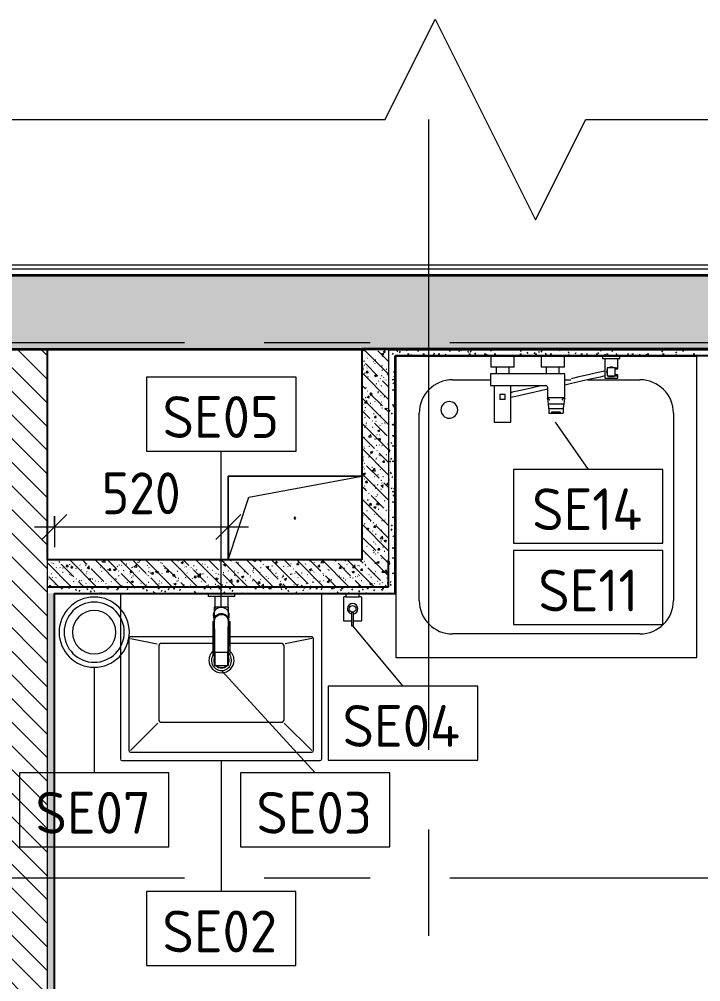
# Model space of a CAD drawing. Header units: millimetres. Extents: x 11693 to 241752, y -8553 to 29926.
# Drawn here: x 15786 to 17823, y 13089 to 15967 of the extents above; entities that cross this region are included whole.
import ezdxf

# ---------------------------------------------------------------- set-up
doc = ezdxf.new("R2010")
doc.units = ezdxf.units.MM
doc.linetypes.add('Осевая', pattern=[1587.5, 317.5, -238.125, 793.75, -238.125])
for name, color, linetype, lineweight, true_color in [('0-1', 7, 'Continuous', 9, 0x4994b4), ('A-GENM-1', 7, 'Continuous', 9, 0x4994b4), ('A-WALL-1', 7, 'Continuous', 25, 0x3c3c3c), ('A-WALL-3', 7, 'Continuous', 35, 0x3c3c3c), ('A-WALL-FNSH-1', 7, 'Continuous', 15, 0x3c3c3c), ('P-SANR-FIXT-1', 7, 'Continuous', 15, 0x4994b4)]:
    doc.layers.add(name, color=color, linetype=linetype, lineweight=lineweight, true_color=true_color)
for name, color, linetype, lineweight in [('A-ANNO-DIMS', 7, 'Continuous', 9), ('A-ANNO-DIMS-50', 7, 'Continuous', 9), ('A-DETL-GENF', 7, 'Continuous', 9), ('A-GENM', 7, 'Continuous', 9), ('A-WALL-2', 7, 'Continuous', 9), ('I-WALL', 7, 'Continuous', 9), ('P-SANR-FIXT-IDEN', 7, 'Continuous', 9), ('Оси', 7, 'Continuous', 9), ('Оси-2', 7, 'Осевая', 9)]:
    doc.layers.add(name, color=color, linetype=linetype, lineweight=lineweight)
doc.styles.add('GOST Common_1', font='GOST_Common.ttf', dxfattribs={"height": 125})
doc.styles.add('ISOCPEUR', font='isocpeur.ttf', dxfattribs={"width": 0.9, "height": 125})
doc.dimstyles.new('ISO-2_5_0_9К_БОЛЬШОЙ', dxfattribs={"dimscale": 304.8, "dimtxt": 124.497647, "dimasz": 0.246063, "dimexe": 0.19685, "dimexo": 0.492126, "dimgap": 0, "dimtad": 1, "dimdec": 0, "dimrnd": 10, "dimzin": 0, "dimdsep": 46, "dimtxsty": 'ISOCPEUR', "dimblk1": 'OBLIQUE', "dimblk2": 'OBLIQUE', "dimsah": 1, "dimcen": 0.09, "dimdle": 0.19685, "dimazin": 0, "dimtfac": 1, "dimtdec": 4, "dimtix": 1, "dimtmove": 0, "dimatfit": 3, "dimfxl": 1, "dimtvp": 1, "dimtolj": 1, "dimtzin": 0, "dimarcsym": 2})
pattern_1 = [(135, (0, 0), (-37.71708, -37.71708), [53.34, -8.89, 1.778, -8.89]), (135, (0, 37.694), (-37.71708, -37.71708), []), (50, (0, 0), (63.7639, -5.57885), [6.667, -73.342]), (355, (0, 0), (-12.33488, 66.86951), [5.334, -58.674]), (100.451, (5.314, -0.465), (51.43036, 61.29098), [5.667, -62.332]), (46.184, (0, 17.78), (94.87722, -14.71484), [10.001, -110.014]), (96.636, (7.91, 16.55), (83.09115, 86.5993), [8.5, -93.497]), (351.184, (0, 17.78), (83.09204, 86.5993), [8.001, -88.011]), (21, (8.89, 13.335), (53.06449, -35.79273), [6.667, -73.342]), (326, (8.89, 13.335), (21.63066, 64.46546), [5.334, -58.674]), (71.451, (13.31, 10.35), (74.69646, 28.67237), [5.667, -62.332]), (37.5, (0, 0), (1.080413, 29.59427), [1.676, -56.286, 1.676, -57.887, -58.896]), (37.5, (0, 0), (1.080413, 29.59427), [-117.526, 1.676, -57.22]), (7.5, (0, 0), (23.386368, 35.063507), [1.676, -32.283, 1.676, -54.953, -22.447]), (7.5, (0, 0), (23.386368, 35.063507), [-90.589, 1.676, -20.771]), (327.5, (-19.825, 0), (47.456567, -2.005468), [1.676, -20.549, 1.676, -67.666, -92.011]), (327.5, (-19.825, 0), (47.456567, -2.005468), [-91.567, 1.676, -90.335]), (317.5, (-28.715, 0), (51.84495, 8.89904), [1.676, -27.216, 1.676, -44.374, -65.341]), (317.5, (-28.715, 0), (51.84495, 8.89904), [-74.943, 1.676, -63.665])]
pattern_2 = [(0, (0, 0), (60.96, 15.24), [5.029, -40.691, 5.029, -40.691, -243.84]), (0, (0, 0), (60.96, 15.24), [-91.44, 5.029, -86.411, 5.029, -40.691, -106.68]), (0, (0, 0), (60.96, 15.24), [-228.6, 5.029, -25.451, 5.029, -71.171]), (120, (22.86, 7.62), (-43.678227, 45.172909), [5.029, -40.691, 5.029, -40.691, -243.84]), (120, (22.86, 7.62), (-43.678227, 45.172909), [-91.44, 5.029, -86.411, 5.029, -40.691, -106.68]), (120, (22.86, 7.62), (-43.678227, 45.172909), [-228.6, 5.029, -25.451, 5.029, -71.171]), (240, (30.48, 38.1), (-17.281773, -60.412909), [5.029, -40.691, 5.029, -40.691, -243.84]), (240, (30.48, 38.1), (-17.281773, -60.412909), [-91.44, 5.029, -86.411, 5.029, -40.691, -106.68]), (240, (30.48, 38.1), (-17.281773, -60.412909), [-228.6, 5.029, -25.451, 5.029, -71.171])]

# ---------------------------------------------------------------- blocks, each defined once
blk = doc.blocks.new('SND_Aquanet_Душевой поддон_HX108_Квадратный_С опорами_Сантехкомплект__$ - 900х900-30658251-Фрагмент 2_2')
at = {"layer": 'P-SANR-FIXT-1'}
for p, q in [((-165.7, 450), (-450, 450)), ((-450, 450), (-450, -450)), ((-15.7, 450), (-95.7, 450)), ((168.5, 450), (54.3, 450)), ((450, 450), (220.1, 450)), ((450, -450), (450, 450)), ((-280, 380), (-166.7, 380)), ((55.3, 380), (73.8, 380)), ((123.5, 380), (280, 380)), ((-380, -280), (-380, 280)), ((380, 280), (380, -280)), ((280, -380), (-280, -380)), ((-450, -450), (450, -450))]:
    blk.add_line(p, q, dxfattribs=at)
for centre, radius, start, end in [((-280, 280), 100, 90, 180), ((280, 280), 100, 0, 90), ((-290, 290), 25, 90, 270), ((-290, 290), 25, 270, 90), ((-280, -280), 100, 180, 270), ((280, -280), 100, 270, 0)]:
    blk.add_arc(centre, radius, start, end, dxfattribs=at)
blk = doc.blocks.new('GM_Отверстие прямоугольное _в плите_ - Отверстие-21608683-Фрагмент 2_2')
at = {"layer": 'A-GENM'}
for p, q in [((-200, -125), (-200, 125)), ((-200, 125), (200, 125)), ((200, 125), (-200, 125)), ((-200, 125), (-200, -125)), ((-137.5, 62.5), (200, 125)), ((-200, -125), (-137.5, 62.5))]:
    blk.add_line(p, q, dxfattribs=at)
for start, end in [(360, 180), (180, 360)]:
    blk.add_arc((0, 0), 2.5, start, end, dxfattribs=at)
blk = doc.blocks.new('мусорная корзина - Round_ Metal-30590745-Фрагмент 2_2')
at = {"layer": 'P-SANR-FIXT-1'}
for radius, start, end in [(105, 0, 180), (90, 360, 180), (65, 0, 180), (105, 180, 360), (90, 180, 360), (65, 180, 360)]:
    blk.add_arc((0, 0), radius, start, end, dxfattribs=at)
blk = doc.blocks.new('сифон - Для раковины-30615598-Фрагмент 2_2')
at = {"layer": 'P-SANR-FIXT-1'}
for p, q in [((200, 40), (191.1, 40)), ((191.1, -40), (191.1, 40)), ((200, 40), (200, -40)), ((116.7, 26), (15, 26)), ((116.7, 26), (116.7, 22.5)), ((127.1, 20), (126.2, 20)), ((191.1, 20), (147.8, 20)), ((15, -26), (116.7, -26)), ((116.7, -21.3), (116.7, -26)), ((122.2, -20), (122.9, -20)), ((145.8, -20), (191.1, -20)), ((191.1, -40), (200, -40))]:
    blk.add_line(p, q, dxfattribs=at)
for radius, start, end in [(30, 46.0777, 180), (30, 180, 316.8879), (22.5, 134.338, 180), (22.5, 180, 224.5753), (21.5, 136.6301, 180), (21.5, 180, 223.4006), (22.5, 100.3246, 111.0164), (21.5, 101.7897, 108), (21.5, 81.6166, 90.6528), (21.5, 72, 75.9978), (22.5, 67.2152, 71.5917), (30, 42.9598, 45), (22.5, 244.2771, 292.5042), (21.5, 247.6878, 288), (21.5, 289.2478, 293.8296), (22.5, 293.3521, 297.2506), (30, 317.2925, 319.7584)]:
    blk.add_arc((0, 0), radius, start, end, dxfattribs=at)
blk = doc.blocks.new('раковина - 400 x 500mm-30615599-Фрагмент 2_2')
at = {"layer": 'P-SANR-FIXT-1'}
for p, q in [((-249.5, -5), (-249.5, -495)), ((352.5, -495), (352.5, -5)), ((-224.5, -135), (-224.5, -470)), ((30.8, -130), (-219.5, -130)), ((-219.5, -135), (-139.5, -151)), ((322.5, -130), (73.2, -130)), ((322.5, -135), (242.8, -150.5)), ((327.5, -470), (327.5, -135)), ((-134.5, -155), (-134.5, -380)), ((-126, -150), (-129.5, -150)), ((30.9, -150), (-126, -150)), ((233.5, -150), (73.1, -150)), ((238.5, -155), (238.5, -380)), ((-219.5, -470), (-137.6, -388.1)), ((-129.5, -385), (233.5, -385)), ((322.5, -470), (240.2, -387.7)), ((-219.5, -475), (322.5, -475)), ((-244.5, -500), (347.5, -500))]:
    blk.add_line(p, q, dxfattribs=at)
for centre, radius, start, end in [((-244.5, -5), 5, 90, 180), ((347.5, -5), 5, 0, 90), ((-219.5, -135), 5, 90, 180), ((322.5, -135), 5, 0, 90), ((-129.5, -155), 5, 90, 180), ((52.6, -199.9), 37.5, 127.1031, 180), ((52.6, -199.9), 37.5, 125.7287, 126.8694), ((52.6, -199.9), 37.5, 55.0834, 56.2324), ((52.6, -199.9), 37.5, 360, 54.8587), ((233.5, -155), 5, 0, 90), ((52.6, -199.9), 37.5, 180, 360), ((52.6, -199.9), 23, 169.5569, 180), ((52.6, -199.9), 23, 180, 190.8411), ((52.6, -199.9), 23, 161.666, 167.7795), ((52.6, -199.9), 23, 18.5024, 24.6431), ((52.6, -199.9), 23, 341.495, 360), ((52.6, -199.9), 23, 360, 17.2217), ((52.6, -199.9), 23, 191.9582, 195.6491), ((52.6, -199.9), 23, 196.0832, 198.7055), ((52.6, -199.9), 23, 225, 315), ((52.6, -199.9), 23, 337.0288, 341.1277), ((-129.5, -380), 5, 180, 270), ((233.5, -380), 5, 270, 360), ((-219.5, -470), 5, 180, 270), ((322.5, -470), 5, 270, 0), ((-244.5, -495), 5, 180, 270), ((347.5, -495), 5, 270, 0)]:
    blk.add_arc(centre, radius, start, end, dxfattribs=at)
blk = doc.blocks.new('смеситель для раковины - Default-30615600-Фрагмент 2_2')
at = {"layer": '0-1'}
for p, q in [((19.7, 151.6), (-19.8, 151.6)), ((-20.3, 110), (-20.4, 97.4)), ((19.8, 111.8), (-19.8, 111.8)), ((20.4, 97.4), (20.3, 110)), ((-22.8, 3), (-21.8, 15.6)), ((-18.9, 7.6), (-19.6, 9.7)), ((21.8, 15.6), (22.8, 3))]:
    blk.add_line(p, q, dxfattribs=at)
at = {"layer": '0-1', "flags": 128}
for points in [[(-20.7, 150.6), (-20.7, 150.2), (-20.7, 149.2), (-20.7, 148.3), (-20.7, 146.9), (-20.7, 145.4), (-20.8, 134.7), (-21.1, 63.6), (-21.1, 93.2)], [(19.7, 151.6), (20, 151.6), (20.2, 151.6), (20.5, 151.4), (20.6, 151.2), (20.7, 151.1), (20.8, 150.9), (20.8, 150.6)], [(-21.8, 15.6), (-21.6, 25.5), (-21.4, 39.3), (-21.2, 64), (-21.1, 88)], [(-21.1, 22.2), (-21.1, 24.2), (-21.1, 63.3), (-21.1, 93.2)], [(21, 17), (21.2, 25.7), (21, 77.4), (21, 111.4)], [(-20, 10.8), (-20.8, 13.2), (-20.9, 15.4)], [(12.1, -0.1), (16.4, 3.8), (19.5, 8.8), (21, 14.5), (21, 16)]]:
    blk.add_lwpolyline(points, dxfattribs=at)
at = {"layer": 'P-SANR-FIXT-1'}
for p, q in [((21, 151.6), (-21, 151.6)), ((-21, 151.6), (-21, -23)), ((-19.7, 144), (-19.8, 111.8)), ((19.8, 111.8), (19.7, 144)), ((21, -23), (21, 151.6)), ((19.9, 143.1), (19.9, 140.7)), ((19.9, 136.7), (19.9, 133.6)), ((19.9, 131), (20, 126.2)), ((20, 115.7), (20, 113.5)), ((20, 111.3), (20, 108.6)), ((-22.9, 0.3), (-22.9, 0.9)), ((22.5, 5), (22.9, 0.9)), ((22.9, 0.9), (22.9, 0.3)), ((-21, -23), (21, -23))]:
    blk.add_line(p, q, dxfattribs=at)
at = {"layer": 'P-SANR-FIXT-1', "flags": 128}
for points in [[(-21.1, 16.9), (-21.1, 42.2), (-21, 67.6), (-20.8, 118.3), (-20.7, 143.7), (-20.7, 149.4), (-20.8, 150.2), (-20.9, 145.3), (-20.9, 138.9), (-21.1, 88.1)], [(21.1, 88.1), (20.9, 138.9), (20.9, 145.3), (20.8, 150.2), (20.7, 149.4), (20.7, 143.7), (20.8, 118.3), (21, 67.6), (21.1, 42.2), (21.1, 16.9)], [(-20, 109.4), (-20, 111), (-20, 119.8)], [(-19.9, 125.8), (-19.9, 133.8), (-19.9, 138.3)], [(20, 123.6), (20, 119.9), (20, 117.9)], [(-15.7, 3.9), (-13.1, 1.6), (-12.1, 0.9)], [(12.1, 0.9), (13.1, 1.6), (15.9, 4.1)], [(22.9, 0.9), (22.7, 3.2), (22.5, 5.6), (22.3, 7.9), (22.1, 10.8), (21.8, 15.2)], [(-9.8, -0.4), (-6.1, -1.8), (-4.9, -2)], [(-2.7, -2.4), (-2.1, -2.5), (2.1, -2.5), (2.7, -2.4)], [(0.6, -3.9), (0.3, -3.9), (0.1, -3.9), (-0.1, -3.9), (-0.3, -3.9), (-0.6, -3.9)], [(5.1, -2), (6.1, -1.8), (9.8, -0.4)]]:
    blk.add_lwpolyline(points, dxfattribs=at)
at = {"layer": 'P-SANR-FIXT-1'}
for centre, major_axis, ratio, start_param, end_param in [((-19.8, 109.7), (-0.5, 0.002), 0.095846, 0.794229, 1.571164), ((19.8, 109.7), (0.5, 0.002), 0.095848, 4.711795, 5.488843), ((0, 17.2), (20.8, 0), 0.98634, 3.038054, 3.090126), ((0, 17.2), (20.8, 0), 0.98634, 3.29536, 3.441377), ((0, 17.2), (20.8, 0), 0.98634, 5.983401, 6.129418), ((0, 17.2), (20.8, 0), 0.98634, 0.051466, 0.103539), ((0, 17.2), (20.8, 0), 0.98634, 4.268583, 4.510817), ((0, 17.2), (18.5, 0), 0.986286, 4.671144, 4.753634), ((0, 17.2), (20.8, 0), 0.98634, 4.913948, 5.156189)]:
    blk.add_ellipse(centre, major_axis=major_axis, ratio=ratio, start_param=start_param, end_param=end_param, dxfattribs=at)
for points, knots in [([(-19.9, 147.4), (-19.9, 148), (-19.8, 149.3), (-19.8, 150.7), (-19.8, 151.5), (-19.8, 151.6), (-19.8, 151.6)], [0.1, 0.1, 0.1, 0.1, 0.2, 0.3, 0.4, 0.4725859, 0.4725859, 0.4725859, 0.4725859]), ([(-19.8, 151.6), (-19.7, 151.6), (-19.7, 151.6), (-19.7, 151.2), (-19.7, 150), (-19.7, 148.3), (-19.7, 146.2), (-19.7, 144.8), (-19.7, 144)], [0.4728347, 0.4728347, 0.4728347, 0.4728347, 0.5, 0.6, 0.7, 0.8, 0.9, 1, 1, 1, 1]), ([(19.7, 144), (19.7, 144.8), (19.7, 146.2), (19.7, 148.3), (19.7, 150), (19.7, 151.2), (19.7, 151.6), (19.7, 151.6), (19.7, 151.6)], [0, 0, 0, 0, 0.1, 0.2, 0.3, 0.4, 0.5, 0.5274121, 0.5274121, 0.5274121, 0.5274121]), ([(19.7, 151.6), (19.8, 151.6), (19.8, 151.5), (19.8, 150.7), (19.8, 149.3), (19.9, 148), (19.9, 147.4)], [0.5275209, 0.5275209, 0.5275209, 0.5275209, 0.6, 0.7, 0.8, 0.9, 0.9, 0.9, 0.9]), ([(-21.1, 88.1), (-21.1, 85.7), (-21.1, 82.2), (-21.1, 77.5), (-21.2, 73.9), (-21.2, 70.4), (-21.2, 66.8), (-21.2, 63.9), (-21.2, 61.5), (-21.2, 59.8), (-21.2, 58), (-21.2, 55.7), (-21.3, 52.8), (-21.3, 49.3), (-21.3, 46), (-21.3, 42.6), (-21.4, 39.4), (-21.4, 36.2), (-21.5, 32.2), (-21.5, 27.5), (-21.7, 20.9), (-21.8, 17.2), (-21.8, 15.2)], [0, 0, 0, 0, 0.083333, 0.125, 0.166667, 0.208333, 0.25, 0.291667, 0.3125, 0.333333, 0.354167, 0.375, 0.416667, 0.458333, 0.5, 0.541667, 0.583333, 0.625, 0.666667, 0.75, 0.833333, 1, 1, 1, 1]), ([(-20.4, 97.4), (-20.4, 91.1), (-20.5, 81.8), (-20.6, 69.7), (-20.6, 60), (-20.7, 52.6), (-20.8, 47.4), (-20.8, 45.2), (-20.8, 43.5), (-20.9, 41.8), (-20.9, 39.8), (-20.9, 37.7), (-20.9, 36.2), (-20.9, 35.4), (-21, 34.1), (-21, 32.6), (-21, 31), (-21, 29.7), (-21, 28.6), (-21, 27.7), (-21, 26.8), (-21.1, 25.6), (-21.1, 22.9), (-21.1, 20.4), (-21.1, 18.4)], [0, 0, 0, 0, 0.222222, 0.333333, 0.444444, 0.583333, 0.618056, 0.652778, 0.670139, 0.6875, 0.722222, 0.756944, 0.774306, 0.782986, 0.791667, 0.826389, 0.84375, 0.861111, 0.878472, 0.887153, 0.895833, 0.913194, 0.930556, 1, 1, 1, 1]), ([(-19.8, 111.8), (-19.8, 111.8), (-19.8, 111.7), (-19.8, 110.9), (-19.8, 110.1), (-19.8, 109.7)], [0.4695548, 0.4695548, 0.4695548, 0.4695548, 0.6, 0.8, 1, 1, 1, 1]), ([(19.8, 109.7), (19.8, 110.1), (19.8, 110.9), (19.8, 111.7), (19.8, 111.8), (19.8, 111.8)], [0, 0, 0, 0, 0.2, 0.4, 0.5304748, 0.5304748, 0.5304748, 0.5304748]), ([(21.1, 18.4), (21.1, 19.2), (21.1, 20.8), (21.1, 23.1), (21.1, 25), (21.1, 26.5), (21, 27.6), (21, 28.6), (21, 30), (21, 31.7), (21, 33.4), (21, 34.6), (20.9, 35.2), (20.9, 35.7), (20.9, 36.3), (20.9, 36.9), (20.9, 38.1), (20.9, 39.8), (20.9, 41.4), (20.8, 42.8), (20.8, 44.1), (20.8, 45.8), (20.8, 48.6), (20.7, 53.5), (20.6, 60.7), (20.6, 68.9), (20.5, 76.5), (20.5, 85.7), (20.4, 92.7), (20.4, 97.4)], [0, 0, 0, 0, 0.027778, 0.055556, 0.083333, 0.097222, 0.111111, 0.125, 0.138889, 0.166667, 0.194444, 0.208333, 0.215278, 0.222222, 0.229167, 0.236111, 0.25, 0.277778, 0.305556, 0.319444, 0.333333, 0.361111, 0.388889, 0.444444, 0.555556, 0.666667, 0.75, 0.833333, 1, 1, 1, 1]), ([(20.4, 88.2), (20.4, 88.1), (20.5, 88), (20.6, 87.8), (20.7, 87.5), (20.7, 87.4), (20.7, 87.3)], [0.19375, 0.19375, 0.19375, 0.19375, 0.25, 0.3, 0.35, 0.4, 0.4, 0.4, 0.4]), ([(21.8, 15.2), (21.8, 16.4), (21.7, 19.4), (21.6, 24.2), (21.5, 28.2), (21.5, 30.6), (21.5, 32.4), (21.4, 34.1), (21.4, 35.8), (21.4, 37.3), (21.4, 38.7), (21.4, 39.8), (21.4, 41), (21.3, 42.6), (21.3, 44.7), (21.3, 47.5), (21.3, 50.9), (21.2, 55.1), (21.2, 60), (21.2, 65.1), (21.2, 69.9), (21.2, 74.5), (21.1, 80.6), (21.1, 85.1), (21.1, 88.1)], [0, 0, 0, 0, 0.142857, 0.285714, 0.357143, 0.392857, 0.428571, 0.464286, 0.5, 0.535714, 0.553571, 0.571429, 0.589286, 0.607143, 0.642857, 0.678571, 0.714286, 0.75, 0.785714, 0.821429, 0.857143, 0.892857, 0.928571, 1, 1, 1, 1]), ([(-21.8, 15.2), (-21.9, 13.9), (-22, 12.1), (-22.1, 10.1), (-22.2, 8.7), (-22.3, 7.5), (-22.4, 6.6), (-22.5, 5.7), (-22.6, 4.8), (-22.7, 3.8), (-22.8, 2.5), (-22.9, 1.5), (-22.9, 0.9)], [0, 0, 0, 0, 0.166667, 0.25, 0.333333, 0.416667, 0.5, 0.583333, 0.666667, 0.75, 0.833333, 1, 1, 1, 1]), ([(22.9, 0.3), (22.9, -2.5), (22.3, -6.4), (20, -11.4), (17.7, -14.7), (14.9, -17.6), (11.6, -20), (7.9, -21.7), (4.5, -22.6), (1.5, -23), (-1.9, -23), (-6, -22.4), (-10, -20.8), (-12.8, -19.1), (-14.8, -17.5), (-16.7, -15.8), (-18.8, -13.3), (-21.9, -8.1), (-22.9, -3.2), (-22.9, 0.3)], [0, 0, 0, 0, 0.111111, 0.166667, 0.222222, 0.277778, 0.333333, 0.388889, 0.444444, 0.479167, 0.513889, 0.583333, 0.652778, 0.6875, 0.722222, 0.756944, 0.791667, 0.861111, 1, 1, 1, 1]), ([(-16.4, 3.7), (-16.6, 4.1), (-17.6, 5.3), (-18.7, 7.1), (-19.6, 9), (-20.1, 10.6), (-20.6, 12.1), (-21, 14.3), (-21.1, 15.9), (-21.1, 16.9)], [0.5566569, 0.5566569, 0.5566569, 0.5566569, 0.6, 0.7, 0.75, 0.8, 0.85, 0.9, 1, 1, 1, 1]), ([(-21.1, 16.4), (-21.1, 14.3), (-20.4, 11.1), (-18.7, 7.6), (-17.5, 5.8), (-16.4, 4.5), (-15.2, 3.2), (-13.9, 2.1), (-12.5, 1), (-10.9, 0.1), (-9.2, -0.7), (-6.9, -1.7), (-3.8, -2.5), (0, -2.8), (3.8, -2.5), (6.9, -1.7), (9, -0.9), (10.1, -0.3), (10.9, 0.1), (11.7, 0.5), (12.7, 1.2), (13.9, 2), (15, 3), (15.8, 3.8), (16.4, 4.5), (17, 5.2), (17.7, 6.2), (18.6, 7.6), (19.3, 9), (19.7, 9.9), (19.9, 10.5), (20, 10.9), (20.2, 11.2), (20.3, 11.7), (20.6, 12.6), (20.8, 13.8), (21, 15.1), (21.1, 16), (21.1, 16.4)], [0, 0, 0, 0, 0.111111, 0.166667, 0.194444, 0.222222, 0.25, 0.277778, 0.305556, 0.333333, 0.361111, 0.388889, 0.444444, 0.5, 0.555556, 0.611111, 0.638889, 0.652778, 0.666667, 0.680556, 0.694444, 0.722222, 0.75, 0.763889, 0.777778, 0.791667, 0.805556, 0.833333, 0.861111, 0.875, 0.881944, 0.888889, 0.895833, 0.902778, 0.916667, 0.944444, 0.972222, 1, 1, 1, 1]), ([(-20.8, 14.6), (-20.7, 14.1), (-20.6, 12.9), (-20.2, 11.6), (-20, 10.9)], [0, 0, 0, 0, 0.4, 1, 1, 1, 1]), ([(-18.3, 9.9), (-18.8, 10.8), (-20.1, 14), (-20.7, 17.5), (-20.7, 19.9)], [-0.157337, -0.157337, -0.157337, -0.157337, -0.1111111, 0, 0, 0, 0]), ([(-19.3, 9.3), (-19.1, 8.7), (-18.5, 7.4), (-17.6, 6.2), (-17.1, 5.5)], [0.2222222, 0.2222222, 0.2222222, 0.2222222, 0.4444444, 0.7777778, 0.7777778, 0.7777778, 0.7777778]), ([(-13.9, 4), (-14.7, 4.7), (-15.8, 6), (-16.9, 7.4), (-17.2, 8)], [-0.26859689, -0.26859689, -0.26859689, -0.26859689, -0.22222222, -0.18982564, -0.18982564, -0.18982564, -0.18982564]), ([(-10, -1.5), (-10.9, -1), (-12.8, 0.2), (-14.5, 1.7), (-15.3, 2.6), (-15.4, 2.7)], [0.3, 0.3, 0.3, 0.3, 0.4, 0.5, 0.5124698, 0.5124698, 0.5124698, 0.5124698]), ([(-7.8, 0), (-8.7, 0.4), (-10.3, 1.2), (-11.7, 2.2), (-12.3, 2.7)], [-0.37982072, -0.37982072, -0.37982072, -0.37982072, -0.33333333, -0.30027801, -0.30027801, -0.30027801, -0.30027801]), ([(17.3, 8), (16.9, 7.4), (15, 4.8), (10.7, 1.1), (3.8, -1.6), (-2, -1.6), (-5, -0.9), (-5.7, -0.7)], [-0.8101744, -0.8101744, -0.8101744, -0.8101744, -0.7777778, -0.6666667, -0.5555556, -0.4444444, -0.4128289, -0.4128289, -0.4128289, -0.4128289]), ([(20.9, 14), (20.9, 13.9), (20.7, 12.8), (20.2, 10.6), (19, 7.6), (16.7, 3.9), (12.9, 0), (8, -2.6), (4.7, -3.4), (3.5, -3.6)], [0.0919533, 0.0919533, 0.0919533, 0.0919533, 0.1, 0.2, 0.3, 0.4, 0.6, 0.8, 0.9091362, 0.9091362, 0.9091362, 0.9091362]), ([(17.1, 5.5), (17.5, 6), (18.6, 7.6), (19.5, 9.4), (19.9, 10.7)], [0.2222222, 0.2222222, 0.2222222, 0.2222222, 0.4444444, 0.9768048, 0.9768048, 0.9768048, 0.9768048]), ([(20.7, 19.9), (20.7, 17.5), (20.1, 14), (18.8, 10.8), (18.3, 9.9)], [-1, -1, -1, -1, -0.8888889, -0.8424724, -0.8424724, -0.8424724, -0.8424724]), ([(20.2, 11.7), (20.3, 12), (20.6, 12.9), (20.7, 13.9), (20.8, 14.6)], [0.2222222, 0.2222222, 0.2222222, 0.2222222, 0.4444444, 1, 1, 1, 1]), ([(-0.6, -3.9), (-1.6, -3.9), (-3.8, -3.7), (-6.8, -2.9), (-8.7, -2.1), (-9.5, -1.7)], [0, 0, 0, 0, 0.1, 0.2, 0.2837623, 0.2837623, 0.2837623, 0.2837623]), ([(-0.6, -3.9), (-0.6, -3.9), (-0.6, -3.7), (-0.6, -3.5), (-0.6, -3.3), (-0.6, -3.2)], [0, 0, 0, 0, 0.3636364, 0.5454545, 0.7272727, 0.7272727, 0.7272727, 0.7272727]), ([(0.6, -3.9), (0.6, -3.9), (0.6, -3.7), (0.6, -3.5), (0.6, -3.3), (0.6, -3.2)], [0, 0, 0, 0, 0.3636364, 0.5454545, 0.7272727, 0.7272727, 0.7272727, 0.7272727])]:
    blk.add_open_spline(points, degree=3, knots=knots, dxfattribs=at)
for points in [[(-20.5, 88.2), (-20.6, 88.2), (-20.7, 88.2), (-20.8, 88.2)], [(-19.8, 111.8), (-19.8, 111.8), (-19.8, 111.8), (-19.8, 111.8)], [(-19.8, 110), (-19.8, 110.3), (-19.8, 110.6), (-19.8, 110.9)], [(19.8, 111.8), (19.8, 111.8), (19.8, 111.8), (19.8, 111.8)], [(19.8, 110.9), (19.8, 110.6), (19.8, 110.3), (19.8, 110)], [(-22.9, 0.9), (-22.9, 2.2), (-22.8, 3.6), (-22.6, 4.9)], [(2.5, -3.8), (1.8, -3.9), (1.2, -3.9), (0.6, -3.9)]]:
    blk.add_open_spline(points, degree=3, dxfattribs=at)
blk = doc.blocks.new('TOY_Диспансер мыло - Дозатор Elegance new 11654 019001 хром-30642362-Фрагмент 2_2')
at = {"layer": 'A-GENM-1'}
for p, q in [((127.9, 96.6), (122.2, 96.6)), ((122.2, 96.6), (122.2, 81.7)), ((127.9, 81.7), (127.9, 96.6)), ((97.5, 79.7), (97.5, 12)), ((122.2, 81.7), (99.5, 81.7)), ((122.2, 81.7), (102.9, 81.7)), ((122.2, 82.7), (122.2, 55.3)), ((127.9, 55.3), (127.9, 82.7)), ((146.9, 81.7), (127.9, 81.7)), ((150.5, 81.7), (127.9, 81.7)), ((152.5, 12), (152.5, 79.7)), ((99.5, 10), (105, 10)), ((145, 10), (105, 10)), ((105, 10), (105, 0.5)), ((105, 0.5), (145, 0.5)), ((145, 0.5), (145, 10)), ((145, 10), (150.5, 10))]:
    blk.add_line(p, q, dxfattribs=at)
blk.add_circle((125, 45.7), 10, dxfattribs=at)
for centre, radius, start, end in [((99.5, 79.7), 2, 90, 180), ((125, 45.7), 15.7, 100.4353, 79.365), ((150.5, 79.7), 2, 360, 90), ((99.5, 12), 2, 180, 270), ((150.5, 12), 2, 270, 360)]:
    blk.add_arc(centre, radius, start, end, dxfattribs=at)
blk = doc.blocks.new('Смеситель для ванны с душевым гарнитуром - Смеситель для ванны с душевым гарнитуром-30756537-Фрагмент 2_2')
at = {"layer": 'P-SANR-FIXT-1'}
for p, q in [((17196, 14959), (17266, 14959)), ((17196, 14959), (17196, 14926)), ((17196, 14959), (17266, 14959)), ((17196, 14959), (17196, 14926)), ((17266, 14926), (17266, 14959)), ((17266, 14926), (17266, 14959)), ((17346, 14959), (17416, 14959)), ((17346, 14959), (17346, 14926)), ((17346, 14959), (17416, 14959)), ((17346, 14959), (17346, 14926)), ((17416, 14926), (17416, 14959)), ((17416, 14926), (17416, 14959)), ((17530, 14959), (17530, 14951)), ((17530.2, 14959), (17530, 14959)), ((17530, 14959), (17531.6, 14959)), ((17531.6, 14951), (17530, 14951)), ((17530, 14951), (17530.2, 14951)), ((17531.6, 14959), (17580.4, 14959)), ((17580.4, 14951), (17531.6, 14951)), ((17536.7, 14951), (17536.7, 14893)), ((17575.2, 14923.7), (17575.2, 14951)), ((17580.4, 14959), (17582, 14959)), ((17582, 14951), (17580.4, 14951)), ((17582, 14959), (17581.8, 14959)), ((17581.8, 14951), (17582, 14951)), ((17582, 14951), (17582, 14959)), ((17266, 14926), (17196, 14926)), ((17266, 14926), (17196, 14926)), ((17416, 14906.7), (17196, 14906.7)), ((17416, 14906.7), (17196, 14906.7)), ((17211.7, 14926), (17211.7, 14906.7)), ((17250.2, 14906.7), (17250.2, 14926)), ((17416, 14926), (17346, 14926)), ((17416, 14926), (17346, 14926)), ((17361.7, 14926), (17361.7, 14906.7)), ((17400.2, 14906.7), (17400.2, 14926)), ((17568, 14924.2), (17544, 14924.2)), ((17544, 14924.2), (17544, 14900.2)), ((17568, 14900.2), (17568, 14924.2)), ((17575.2, 14923.7), (17568, 14923.7)), ((17568, 14923.7), (17575.2, 14923.7)), ((17568, 14921.2), (17574.7, 14921.2)), ((17575.2, 14921.7), (17575.2, 14923.7)), ((17195, 14905.7), (17195, 14872.7)), ((17195, 14905.7), (17195, 14872.7)), ((17417, 14836.2), (17417, 14905.7)), ((17417, 14836.2), (17417, 14905.7)), ((17417, 14888.1), (17419.4, 14888.6)), ((17536.7, 14893), (17575.2, 14893)), ((17544, 14900.2), (17568, 14900.2)), ((17547.6, 14900.2), (17547.6, 14898.7)), ((17547.6, 14900.2), (17547.6, 14898.7)), ((17547.6, 14900.2), (17547.6, 14898.7)), ((17547.6, 14900.2), (17547.6, 14898.7)), ((17547.6, 14900.2), (17547.6, 14898.7)), ((17547.6, 14900.2), (17547.6, 14898.7)), ((17547.6, 14900.2), (17547.6, 14898.7)), ((17547.6, 14900.2), (17547.6, 14898.7)), ((17550.8, 14898.7), (17547.6, 14898.7)), ((17547.6, 14898.7), (17550.8, 14898.7)), ((17550.8, 14898.7), (17547.6, 14898.7)), ((17547.6, 14898.7), (17550.8, 14898.7)), ((17550.8, 14898.7), (17547.6, 14898.7)), ((17547.6, 14898.7), (17550.8, 14898.7)), ((17550.8, 14898.7), (17547.6, 14898.7)), ((17547.6, 14898.7), (17550.8, 14898.7)), ((17550.8, 14898.7), (17547.6, 14898.7)), ((17547.6, 14898.7), (17550.8, 14898.7)), ((17550.8, 14898.7), (17547.6, 14898.7)), ((17547.6, 14898.7), (17550.8, 14898.7)), ((17550.8, 14898.7), (17547.6, 14898.7)), ((17547.6, 14898.7), (17550.8, 14898.7)), ((17550.8, 14898.7), (17547.6, 14898.7)), ((17547.6, 14898.7), (17550.8, 14898.7)), ((17550.8, 14898.7), (17550.8, 14900.2)), ((17550.8, 14898.7), (17550.8, 14900.2)), ((17550.8, 14898.7), (17550.8, 14900.2)), ((17550.8, 14898.7), (17550.8, 14900.2)), ((17550.8, 14898.7), (17550.8, 14900.2)), ((17550.8, 14898.7), (17550.8, 14900.2)), ((17550.8, 14898.7), (17550.8, 14900.2)), ((17550.8, 14898.7), (17550.8, 14900.2)), ((17552.1, 14900.2), (17552.1, 14898.7)), ((17552.1, 14900.2), (17552.1, 14898.7)), ((17552.1, 14900.2), (17552.1, 14898.7)), ((17552.1, 14900.2), (17552.1, 14898.7)), ((17552.1, 14900.2), (17552.1, 14898.7)), ((17552.1, 14900.2), (17552.1, 14898.7)), ((17552.1, 14900.2), (17552.1, 14898.7)), ((17552.1, 14900.2), (17552.1, 14898.7)), ((17555.4, 14898.7), (17552.1, 14898.7)), ((17552.1, 14898.7), (17555.4, 14898.7)), ((17555.4, 14898.7), (17552.1, 14898.7)), ((17552.1, 14898.7), (17555.4, 14898.7)), ((17555.4, 14898.7), (17552.1, 14898.7)), ((17552.1, 14898.7), (17555.4, 14898.7)), ((17555.4, 14898.7), (17552.1, 14898.7)), ((17552.1, 14898.7), (17555.4, 14898.7)), ((17555.4, 14898.7), (17552.1, 14898.7)), ((17552.1, 14898.7), (17555.4, 14898.7)), ((17555.4, 14898.7), (17552.1, 14898.7)), ((17552.1, 14898.7), (17555.4, 14898.7)), ((17555.4, 14898.7), (17552.1, 14898.7)), ((17552.1, 14898.7), (17555.4, 14898.7)), ((17555.4, 14898.7), (17552.1, 14898.7)), ((17552.1, 14898.7), (17555.4, 14898.7)), ((17555.4, 14898.7), (17555.4, 14900.2)), ((17555.4, 14898.7), (17555.4, 14900.2)), ((17555.4, 14898.7), (17555.4, 14900.2)), ((17555.4, 14898.7), (17555.4, 14900.2)), ((17555.4, 14898.7), (17555.4, 14900.2)), ((17555.4, 14898.7), (17555.4, 14900.2)), ((17555.4, 14898.7), (17555.4, 14900.2)), ((17555.4, 14898.7), (17555.4, 14900.2)), ((17556.6, 14900.2), (17556.6, 14898.7)), ((17556.6, 14900.2), (17556.6, 14898.7)), ((17556.6, 14900.2), (17556.6, 14898.7)), ((17556.6, 14900.2), (17556.6, 14898.7)), ((17556.6, 14900.2), (17556.6, 14898.7)), ((17556.6, 14900.2), (17556.6, 14898.7)), ((17556.6, 14900.2), (17556.6, 14898.7)), ((17556.6, 14900.2), (17556.6, 14898.7)), ((17559.9, 14898.7), (17556.6, 14898.7)), ((17556.6, 14898.7), (17559.9, 14898.7)), ((17559.9, 14898.7), (17556.6, 14898.7)), ((17556.6, 14898.7), (17559.9, 14898.7)), ((17559.9, 14898.7), (17556.6, 14898.7)), ((17556.6, 14898.7), (17559.9, 14898.7)), ((17559.9, 14898.7), (17556.6, 14898.7)), ((17556.6, 14898.7), (17559.9, 14898.7)), ((17559.9, 14898.7), (17556.6, 14898.7)), ((17556.6, 14898.7), (17559.9, 14898.7)), ((17559.9, 14898.7), (17556.6, 14898.7)), ((17556.6, 14898.7), (17559.9, 14898.7)), ((17559.9, 14898.7), (17556.6, 14898.7)), ((17556.6, 14898.7), (17559.9, 14898.7)), ((17559.9, 14898.7), (17556.6, 14898.7)), ((17556.6, 14898.7), (17559.9, 14898.7)), ((17559.9, 14898.7), (17559.9, 14900.2)), ((17559.9, 14898.7), (17559.9, 14900.2)), ((17559.9, 14898.7), (17559.9, 14900.2)), ((17559.9, 14898.7), (17559.9, 14900.2)), ((17559.9, 14898.7), (17559.9, 14900.2)), ((17559.9, 14898.7), (17559.9, 14900.2)), ((17559.9, 14898.7), (17559.9, 14900.2)), ((17559.9, 14898.7), (17559.9, 14900.2)), ((17561.2, 14900.2), (17561.2, 14898.7)), ((17561.2, 14900.2), (17561.2, 14898.7)), ((17561.2, 14900.2), (17561.2, 14898.7)), ((17561.2, 14900.2), (17561.2, 14898.7)), ((17561.2, 14900.2), (17561.2, 14898.7)), ((17561.2, 14900.2), (17561.2, 14898.7)), ((17561.2, 14900.2), (17561.2, 14898.7)), ((17561.2, 14900.2), (17561.2, 14898.7)), ((17564.4, 14898.7), (17561.2, 14898.7)), ((17561.2, 14898.7), (17564.4, 14898.7)), ((17564.4, 14898.7), (17561.2, 14898.7)), ((17561.2, 14898.7), (17564.4, 14898.7)), ((17564.4, 14898.7), (17561.2, 14898.7)), ((17561.2, 14898.7), (17564.4, 14898.7)), ((17564.4, 14898.7), (17561.2, 14898.7)), ((17561.2, 14898.7), (17564.4, 14898.7)), ((17564.4, 14898.7), (17561.2, 14898.7)), ((17561.2, 14898.7), (17564.4, 14898.7)), ((17564.4, 14898.7), (17561.2, 14898.7)), ((17561.2, 14898.7), (17564.4, 14898.7)), ((17564.4, 14898.7), (17561.2, 14898.7)), ((17561.2, 14898.7), (17564.4, 14898.7)), ((17564.4, 14898.7), (17561.2, 14898.7)), ((17561.2, 14898.7), (17564.4, 14898.7)), ((17564.4, 14898.7), (17564.4, 14900.2)), ((17564.4, 14898.7), (17564.4, 14900.2)), ((17564.4, 14898.7), (17564.4, 14900.2)), ((17564.4, 14898.7), (17564.4, 14900.2)), ((17564.4, 14898.7), (17564.4, 14900.2)), ((17564.4, 14898.7), (17564.4, 14900.2)), ((17564.4, 14898.7), (17564.4, 14900.2)), ((17564.4, 14898.7), (17564.4, 14900.2)), ((17574.7, 14903.2), (17568, 14903.2)), ((17568, 14900.5), (17575.2, 14900.5)), ((17575.2, 14900.5), (17568, 14900.5)), ((17575.2, 14900.5), (17575.2, 14902.7)), ((17575.2, 14893), (17575.2, 14900.5)), ((17196, 14871.7), (17360, 14871.7)), ((17196, 14871.7), (17360, 14871.7)), ((17206, 14871.7), (17206, 14762.2)), ((17256, 14762.2), (17256, 14871.7)), ((17365, 14866.7), (17365, 14836.2)), ((17365, 14866.7), (17365, 14836.2)), ((17223, 14845.7), (17223, 14829.7)), ((17223.1, 14845.7), (17223, 14845.7)), ((17223, 14845.7), (17223.5, 14845.7)), ((17223.5, 14829.7), (17223, 14829.7)), ((17223, 14829.7), (17223.1, 14829.7)), ((17223.5, 14845.7), (17238.5, 14845.7)), ((17238.5, 14829.7), (17223.5, 14829.7)), ((17238.5, 14845.7), (17239, 14845.7)), ((17239, 14829.7), (17238.5, 14829.7)), ((17239, 14845.7), (17238.9, 14845.7)), ((17238.9, 14829.7), (17239, 14829.7)), ((17239, 14829.7), (17239, 14845.7)), ((17365.1, 14832.6), (17365.1, 14833.4)), ((17368, 14833.4), (17365.1, 14833.4)), ((17365.1, 14832.6), (17367, 14817)), ((17366, 14835.2), (17416, 14835.2)), ((17366, 14835.2), (17416, 14835.2)), ((17413.7, 14835.2), (17408.2, 14827.5)), ((17416.9, 14833.4), (17411.8, 14833.4)), ((17415, 14817), (17416.9, 14832.6)), ((17416.9, 14833.4), (17416.9, 14832.6)), ((17367, 14817), (17415, 14817)), ((17367, 14817), (17368.6, 14804.1)), ((17368.6, 14804.1), (17368.8, 14802.6)), ((17368.8, 14802.6), (17413.2, 14802.6)), ((17368.8, 14802.6), (17369, 14800.2)), ((17369, 14800.2), (17369, 14791.4)), ((17378.5, 14790.1), (17378.5, 14792.5)), ((17378.5, 14791.9), (17379.3, 14791.9)), ((17380.6, 14792.8), (17401.4, 14792.8)), ((17380.6, 14789.8), (17380.6, 14792.8)), ((17401.4, 14789.8), (17401.4, 14792.8)), ((17402.7, 14791.9), (17403.5, 14791.9)), ((17403.5, 14792.5), (17403.5, 14790.1)), ((17412.9, 14800.2), (17413.2, 14802.6)), ((17413, 14791.4), (17413, 14800.2)), ((17413.2, 14802.6), (17413.4, 14804.1)), ((17413.4, 14804.1), (17415, 14817)), ((17369, 14791.4), (17369.5, 14787.9)), ((17412.5, 14787.9), (17369.5, 14787.9)), ((17401.4, 14789.8), (17380.6, 14789.8)), ((17412.5, 14787.9), (17413, 14791.4)), ((17206.5, 14761.7), (17255.5, 14761.7))]:
    blk.add_line(p, q, dxfattribs=at)
at = {"layer": 'P-SANR-FIXT-1', "flags": 128}
for points in [[(17436.6, 14892.6), (17460.2, 14898), (17491.1, 14905), (17517, 14911), (17536.7, 14915.5)], [(17536.7, 14900.1), (17522.8, 14896.9), (17497.4, 14891.1), (17467, 14884.1), (17433, 14876.3), (17417, 14872.7)], [(17256, 14851.1), (17264.4, 14853.1), (17289.8, 14858.9), (17320.2, 14865.9), (17345.7, 14871.7)], [(17365, 14860.7), (17361.3, 14859.9), (17327, 14852), (17296.2, 14845), (17270.2, 14839), (17256, 14835.7)], [(17372, 14827.5), (17367.2, 14833.1), (17366.3, 14835.2)], [(17378.5, 14792.5), (17378.6, 14792.6), (17378.7, 14792.7), (17379, 14792.7), (17379.3, 14792.7), (17379.7, 14792.8), (17380.1, 14792.8), (17380.6, 14792.8)], [(17401.4, 14792.8), (17401.8, 14792.8), (17402.3, 14792.8), (17402.7, 14792.7), (17403, 14792.7), (17403.3, 14792.7), (17403.4, 14792.6), (17403.5, 14792.5)], [(17380.6, 14789.8), (17380.1, 14789.8), (17379.7, 14789.8), (17379.3, 14789.9), (17379, 14789.9), (17378.7, 14790), (17378.6, 14790)], [(17403.4, 14790), (17403.3, 14790), (17403, 14789.9), (17402.7, 14789.9), (17402.3, 14789.8), (17401.8, 14789.8), (17401.4, 14789.8)]]:
    blk.add_lwpolyline(points, dxfattribs=at)
at = {"layer": 'P-SANR-FIXT-1'}
for centre, radius, start, end in [((17196, 14905.7), 1, 90, 180), ((17196, 14905.7), 1, 90, 180), ((17416, 14905.7), 1, 0, 90), ((17416, 14905.7), 1, 0, 90), ((17556, 14912.2), 14.2, 148.2631, 211.8541), ((17556, 14912.2), 14.2, 148.2631, 211.8541), ((17556, 14912.2), 14.2, 58.1524, 121.7439), ((17556, 14912.2), 14.2, 58.1524, 121.7439), ((17574.7, 14921.7), 0.5, 270, 0), ((17556, 14912.2), 14.2, 240.3052, 299.7094), ((17556, 14912.2), 14.2, 240.3052, 299.7094), ((17574.7, 14902.7), 0.5, 0, 90), ((17196, 14872.7), 1, 180, 270), ((17196, 14872.7), 1, 180, 270), ((17360, 14866.7), 5, 0, 90), ((17360, 14866.7), 5, 0, 90), ((17366, 14836.2), 1, 180, 270), ((17366, 14836.2), 1, 180, 270), ((17416, 14836.2), 1, 270, 0), ((17416, 14836.2), 1, 270, 0), ((17206.5, 14762.2), 0.5, 180, 270), ((17255.5, 14762.2), 0.5, 270, 0)]:
    blk.add_arc(centre, radius, start, end, dxfattribs=at)
blk = doc.blocks.new('DET_L_Линия разрыва - М100-30911368-Фрагмент 2_2')
at = {"layer": 'A-DETL-GENF'}
for p, q in [((3759.31143, 300), (3609.31143, 0)), ((4059.31143, -300), (3759.31143, 300)), ((3609.31143, 0), (0, 0)), ((4209.31143, 0), (4059.31143, -300)), ((7818.62286, 0), (4209.31143, 0))]:
    blk.add_line(p, q, dxfattribs=at)
blk = doc.blocks.new('М_сантехническая_рамка1 - В рамке-30590747-Фрагмент 2_2')
at = {"layer": 'P-SANR-FIXT-IDEN'}
for p, q in [((4.293, 2.24), (-4.639, 2.24)), ((-4.639, 2.24), (-4.639, -2.178)), ((4.293, -2.178), (4.293, 2.24)), ((-4.639, -2.178), (4.293, -2.178))]:
    blk.add_line(p, q, dxfattribs=at)
blk = doc.blocks.new('DIMBLOCK8-Фрагмент 2_2')
at = {"layer": 'A-ANNO-DIMS-50'}
for p, q in [((16411, 14358.8), (16411, 14508.5)), ((15891, 14481), (15891, 14388.5)), ((15891, 14448.5), (15891, 14481)), ((15831, 14448.5), (16471, 14448.5)), ((16411, 14448.5), (16411, 14358.8))]:
    blk.add_line(p, q, dxfattribs=at)
at = {"layer": 'A-ANNO-DIMS-50', "lineweight": 20}
for p, q in [((15891, 14448.5), (15928.5, 14486)), ((16411, 14448.5), (16448.5, 14486)), ((15891, 14448.5), (15853.5, 14411)), ((16411, 14448.5), (16373.5, 14411))]:
    blk.add_line(p, q, dxfattribs=at)
at = {"layer": 'A-ANNO-DIMS-50', "color": 0, "insert": (16032.5, 14611.8), "char_height": 125, "width": 284.429, "attachment_point": 1, "line_spacing_factor": 1.149209, "style": 'ISOCPEUR'}
blk.add_mtext('520', dxfattribs=at)
blk = doc.blocks.new('_Oblique')
at = {"color": 0, "linetype": 'ByBlock', "lineweight": -2}
blk.add_line((-0.5, -0.5), (0.5, 0.5), dxfattribs=at)

msp = doc.modelspace()

# ---------------------------------------------------------------- hatches: boundary and pattern name
at = {"layer": 'I-WALL'}
h = msp.add_hatch(dxfattribs=at)
h.set_pattern_fill('FP_4', color=256, style=0, pattern_type=2)
h.set_pattern_definition([(45, (0, 0), (-28.51196, 28.51196), []), (45, (28.51, 0), (-28.51196, 28.51196), [50.403, -10.081, 1.676, -8.404])])
h.paths.add_polyline_path([(21089, 14980), (21089, 15200), (18710.3, 15200), (18710.3, 14980), (20210, 14980)])
h.paths.add_polyline_path([(18110.3, 14980), (18110.3, 15200), (14320, 15200), (14320, 14980), (18090.3, 14980)])
h = msp.add_hatch(dxfattribs=at)
h.set_pattern_fill('FP_1', color=256, style=0, pattern_type=2)
h.set_pattern_definition([(135, (0, 0), (-35.35534, -35.35534), [])])
h.paths.add_polyline_path([(15670, 11100), (15855, 11100), (15855, 11108), (15870, 11108), (15870, 14980), (15670, 14980), (15670, 11120)])
h = msp.add_hatch(dxfattribs=at)
h.set_pattern_fill('FP_6', color=256, style=0, pattern_type=2)
h.set_pattern_definition(pattern_1)
h.paths.add_polyline_path([(16810, 14350), (16890, 14350), (16890, 14980), (16810, 14980), (16810, 14669.4)])
h = msp.add_hatch(dxfattribs=at)
h.set_pattern_fill('FP_10', color=256, style=0, pattern_type=2)
h.set_pattern_definition(pattern_2)
h.paths.add_polyline_path([(18089.3, 14960), (18090.3, 14960), (18090.3, 14980), (16890, 14980), (16890, 14960), (17693.6, 14960)])
h = msp.add_hatch(dxfattribs=at)
h.set_pattern_fill('FP_10', color=256, style=0, pattern_type=2)
h.set_pattern_definition(pattern_2)
h.paths.add_polyline_path([(16910, 14250), (16910, 14960), (16890, 14960), (16890, 14250)])
h = msp.add_hatch(dxfattribs=at)
h.set_pattern_fill('FP_6', color=256, style=0, pattern_type=2)
h.set_pattern_definition(pattern_1)
h.paths.add_polyline_path([(16890, 14270), (16890, 14350), (15870, 14350), (15870, 14270), (16571, 14270)])
h = msp.add_hatch(dxfattribs=at)
h.set_pattern_fill('FP_10', color=256, style=0, pattern_type=2)
h.set_pattern_definition(pattern_2)
h.paths.add_polyline_path([(16851.7, 14250), (16890, 14250), (16890, 14270), (15870, 14270), (15870, 14250), (16571, 14250)])
h = msp.add_hatch(dxfattribs=at)
h.set_pattern_fill('FP_10', color=256, style=0, pattern_type=2)
h.set_pattern_definition(pattern_2)
h.paths.add_polyline_path([(15890, 11120), (15890, 14250), (15870, 14250), (15870, 11120), (15885, 11120)])

# ---------------------------------------------------------------- linework, layer by layer
at = {"layer": 'A-WALL-1'}
for p, q in [((15870, 14350), (15870, 14980)), ((16810, 14980), (16810, 14350)), ((16910, 14250), (16910, 14960)), ((18090.3, 14960), (16910, 14960)), ((16810, 14350), (15870, 14350)), ((16890, 14270), (16890, 14350)), ((15870, 14270), (16890, 14270)), ((15890, 14250), (16910, 14250)), ((15890, 14250), (15890, 11120))]:
    msp.add_line(p, q, dxfattribs=at)
at = {"layer": 'A-WALL-2'}
for p, q in [((16890, 14980), (16890, 14350)), ((15870, 11108), (15870, 14350))]:
    msp.add_line(p, q, dxfattribs=at)
at = {"layer": 'A-WALL-3'}
for p, q in [((18110.3, 15200), (14320, 15200)), ((14320, 14980), (16810, 14980)), ((16890, 14980), (16810, 14980)), ((16890, 14980), (18090.3, 14980)), ((18090.3, 14980), (16890, 14980))]:
    msp.add_line(p, q, dxfattribs=at)
at = {"layer": 'A-WALL-FNSH-1'}
for p, q in [((21089, 15231), (13931.3, 15231)), ((13690, 15220), (21089, 15220)), ((18089.3, 14959), (16910, 14959)), ((16911, 14249), (16911, 14959)), ((15891, 14249), (16911, 14249)), ((15891, 11120), (15891, 14249))]:
    msp.add_line(p, q, dxfattribs=at)
at = {"layer": 'P-SANR-FIXT-IDEN'}
for p, q in [((17388.5, 14761.7), (17486.9, 14620.6)), ((16390, 14208.8), (16390, 14675.5)), ((16782.5, 14152.9), (16933.2, 13972.7)), ((16010, 14029), (16010, 13713.2)), ((16390.6, 14019.5), (16670.6, 13713.2)), ((16389.5, 13750), (16389.5, 13358.4))]:
    msp.add_line(p, q, dxfattribs=at)
at = {"layer": 'Оси'}
msp.add_line((17010, 14416.6), (17010, 15666.6), dxfattribs=at)
at = {"layer": 'Оси-2'}
for p, q in [((13342.9, 15000), (19839, 15000)), ((17010, 10051.5), (17010, 14416.6)), ((13342.9, 13400), (19839, 13400))]:
    msp.add_line(p, q, dxfattribs=at)

# ---------------------------------------------------------------- block references
at = {"layer": 'A-DETL-GENF', "rotation": 180}
msp.add_blockref('DET_L_Линия разрыва - М100-30911368-Фрагмент 2_2', (21089, 15666.6), dxfattribs=at)
at = {"layer": 'A-GENM'}
msp.add_blockref('GM_Отверстие прямоугольное _в плите_ - Отверстие-21608683-Фрагмент 2_2', (16610, 14475), dxfattribs=at)
at = {"layer": 'P-SANR-FIXT-1'}
for name, p in [('SND_Aquanet_Душевой поддон_HX108_Квадратный_С опорами_Сантехкомплект__$ - 900х900-30658251-Фрагмент 2_2', (17361.7, 14508.6)), ('Смеситель для ванны с душевым гарнитуром - Смеситель для ванны с душевым гарнитуром-30756537-Фрагмент 2_2', (0, 0)), ('раковина - 400 x 500mm-30615599-Фрагмент 2_2', (16338, 14250)), ('мусорная корзина - Round_ Metal-30590745-Фрагмент 2_2', (16010, 14134))]:
    msp.add_blockref(name, p, dxfattribs=at)
for name, p, rotation in [('сифон - Для раковины-30615598-Фрагмент 2_2', (16390.6, 14049.5), 90.00000000000304), ('TOY_Диспансер мыло - Дозатор Elegance new 11654 019001 хром-30642362-Фрагмент 2_2', (16907.5, 14249.5), 180), ('смеситель для раковины - Default-30615600-Фрагмент 2_2', (16390, 14185.8), 180)]:
    msp.add_blockref(name, p, dxfattribs=dict(at, rotation=rotation))
at = {"layer": 'P-SANR-FIXT-IDEN', "xscale": 49.99999999999998, "yscale": 49.99999999999998, "zscale": 49.99999999999998}
for p in [(16398.7, 14784.4), (17495.6, 14508.6), (17495.6, 14265.8), (16941.9, 13860.7), (16018.7, 13601.2), (16679.2, 13601.2), (16398.1, 13246.4)]:
    msp.add_blockref('М_сантехническая_рамка1 - В рамке-30590747-Фрагмент 2_2', p, dxfattribs=at)

# ---------------------------------------------------------------- texts
at = {"layer": 'P-SANR-FIXT-IDEN', "char_height": 125, "attachment_point": 1, "style": 'GOST Common_1'}
for s, insert, width in [('SE05', (16214.4, 14839.8), 444.937), ('SE14', (17319.5, 14564), 424.894), ('SE11', (17337.8, 14321.2), 380.802), ('SE04', (16752.6, 13916.1), 456.962), ('SE07', (15834.4, 13656.6), 444.937), ('SE03', (16494.9, 13656.6), 444.937), ('SE02', (16213.8, 13301.8), 444.937)]:
    msp.add_mtext(s, dxfattribs=dict(at, insert=insert, width=width))

# ---------------------------------------------------------------- dimensions: what is measured, and where the dimension line sits
at = {"layer": 'A-ANNO-DIMS'}
dim = msp.add_linear_dim(base=(16411, 14448.5), p1=(15891, 14331), p2=(16411, 14208.8), dimstyle='ISO-2_5_0_9К_БОЛЬШОЙ', override={"dimpost": '<>', "dimfxl": 534.166233}, dxfattribs=at)
dim.commit()
dim.dimension.update_dxf_attribs({"geometry": 'DIMBLOCK8-Фрагмент 2_2', "text_midpoint": (16151, 14511)})

doc.saveas('drawing.dxf')
